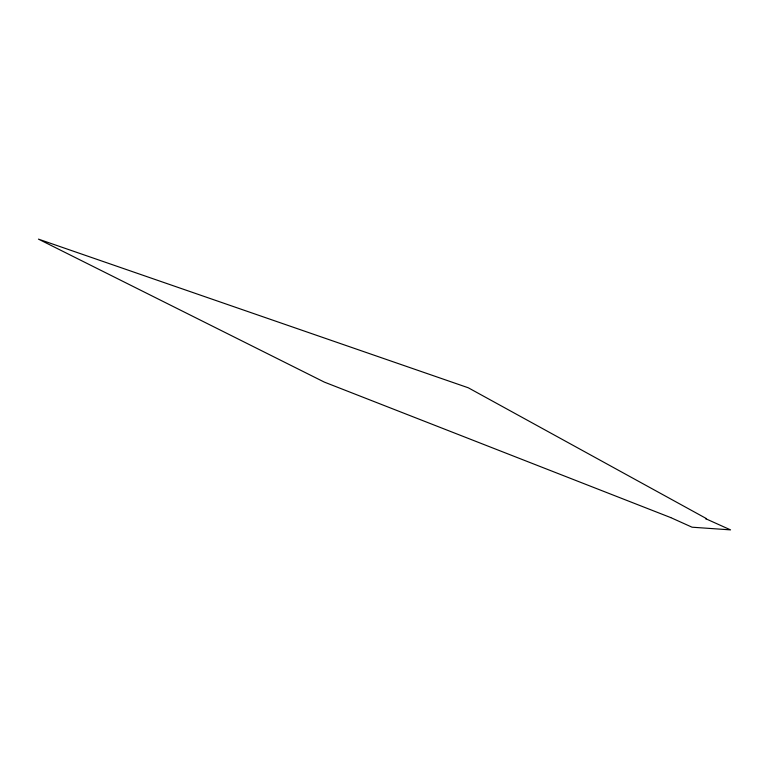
<?xml version="1.0" encoding="UTF-8"?>
<svg xmlns="http://www.w3.org/2000/svg" width="769" height="769" viewBox="0 0 769 769"><rect width="100%" height="100%" fill="white"/><g stroke="black" fill="none" stroke-linecap="round" stroke-linejoin="round"><path stroke-width="1.15" d="M670.741 517.595L324.335 382.106L38.45 239.121L468.273 387.778L706.509 518.642L705.49 518.614L730.55 529.879L692.052 527.198L670.741 517.595"/></g></svg>
